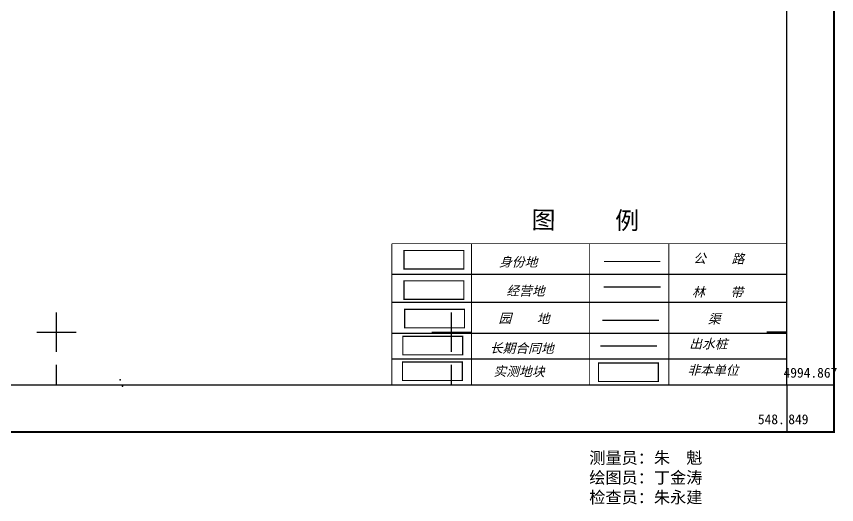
# Model space of a CAD drawing. Extents: x 543653 to 548975, y 4994564 to 5000110.
# Drawn here: x 546898 to 548975, y 4994564 to 4995799 of the extents above; entities that cross this region are included whole.
import ezdxf
from ezdxf.enums import TextEntityAlignment as Align

# ---------------------------------------------------------------- set-up
doc = ezdxf.new("R2010")
doc.units = 0
doc.header["$LTSCALE"] = 10
doc.header["$PDSIZE"] = 0.2
for name, color, linetype in [('TK', 7, 'CONTINUOUS'), ('ZDH', 1, 'CONTINUOUS'), ('图例', 7, 'CONTINUOUS'), ('测地框', 7, 'CONTINUOUS')]:
    doc.layers.add(name, color=color, linetype=linetype)
doc.styles.add('STYLE1', font='simhei.ttf', dxfattribs={"width": 0.8, "oblique": 15, "height": 2.5})
doc.styles.add('宋体', font='')
doc.styles.get('宋体').set_extended_font_data('SimSun')

# ---------------------------------------------------------------- blocks, each defined once
blk = doc.blocks.new('图例')
at = {"layer": '图例', "color": 7}
for p, q in [((542594.4, 4984436.4), (543594.1, 4984436.4)), ((542594.4, 4984365.1), (543594.1, 4984365.1)), ((542594.4, 4984287.3), (543594.1, 4984287.3)), ((542594.4, 4984222), (543594.1, 4984222)), ((542594.4, 4984156.7), (543594.1, 4984156.7))]:
    blk.add_line(p, q, dxfattribs=at)
at = {"layer": '图例', "color": 3, "linetype": 'Continuous'}
blk.add_line((543131.2, 4984404.5), (543274.1, 4984404.5), dxfattribs=at)
at = {"layer": '图例', "color": 7}
for points, const_width in [([(542594.4, 4984513.3), (542594.4, 4984156.7)], 2.37), ([(542594.4, 4984513.3), (543594.1, 4984513.3)], 1.48), ([(542795.9, 4984513.3), (542795.9, 4984156.7)], 2.37), ([(543094.2, 4984513.3), (543094.2, 4984156.7)], 2.37), ([(543295.7, 4984513.3), (543295.7, 4984156.7)], 2.37), ([(543594.1, 4984513.3), (543594.1, 4984156.7)], 2.37), ([(542594.4, 4984364.1), (543594.1, 4984364.1)], 1.48)]:
    blk.add_lwpolyline(points, dxfattribs=dict(at, const_width=const_width))
at = {"layer": '图例', "color": 1, "linetype": 'Continuous', "const_width": 3, "flags": 128}
blk.add_lwpolyline([(542625, 4984496.3), (542776.5, 4984496.3), (542776.5, 4984449.5), (542625, 4984449.5)], close=True, dxfattribs=at)
at = {"layer": '图例', "color": 5, "linetype": 'Continuous', "const_width": 3, "flags": 128}
blk.add_lwpolyline([(543131.2, 4984468.4), (543274.1, 4984468.4)], dxfattribs=at)
blk.add_lwpolyline([(542625, 4984419.4), (542776.5, 4984419.4), (542776.5, 4984372.6), (542625, 4984372.6)], close=True, dxfattribs=at)
at = {"layer": '图例', "color": 2, "linetype": 'Continuous', "const_width": 3, "flags": 128}
blk.add_lwpolyline([(542626.8, 4984347.3), (542778.3, 4984347.3), (542778.3, 4984300.5), (542626.8, 4984300.5)], close=True, dxfattribs=at)
at = {"layer": '图例', "color": 4, "linetype": 'Continuous', "flags": 128}
blk.add_lwpolyline([(543127.5, 4984319.9), (543270.3, 4984319.9)], dxfattribs=at)
at = {"layer": '图例', "color": 6, "linetype": 'Continuous', "const_width": 3, "flags": 128}
blk.add_lwpolyline([(542622.1, 4984279.1), (542773.6, 4984279.1), (542773.6, 4984232.3), (542622.1, 4984232.3)], close=True, dxfattribs=at)
at = {"layer": '图例', "color": 2, "linetype": 'Continuous', "flags": 128}
blk.add_lwpolyline([(543122.5, 4984255.2), (543265.3, 4984255.2)], dxfattribs=at)
at = {"layer": '图例', "color": 7, "linetype": 'Continuous', "const_width": 3, "flags": 128}
blk.add_lwpolyline([(542621.3, 4984214), (542772.9, 4984214), (542772.9, 4984167.1), (542621.3, 4984167.1)], close=True, dxfattribs=at)
at = {"layer": '图例', "color": 4, "linetype": 'Continuous', "const_width": 3, "flags": 128}
blk.add_lwpolyline([(543117.6, 4984211.4), (543269.2, 4984211.4), (543269.2, 4984164.6), (543117.6, 4984164.6)], close=True, dxfattribs=at)
at = {"layer": '图例', "color": 7, "style": 'STYLE1'}
blk.add_text('图     例', height=44.45, rotation=359.5492, dxfattribs=at).set_placement((542947.8, 4984551.8))
at = {"layer": '图例', "color": 7, "style": 'STYLE1', "oblique": 15}
for s, p in [(' 公\u3000\u3000路', (543341.2, 4984464.6)), ('实测地块', (542851.6, 4984179))]:
    blk.add_text(s, height=23.71, rotation=359.5492, dxfattribs=at).set_placement(p)
at = {"layer": '图例', "color": 1, "style": 'STYLE1', "oblique": 15}
blk.add_text('身份地', height=23.71, rotation=359.5492, dxfattribs=at).set_placement((542865.8, 4984455.8))
at = {"layer": '图例', "color": 5, "style": 'STYLE1', "oblique": 15}
blk.add_text('经营地', height=23.71, rotation=359.5492, dxfattribs=at).set_placement((542884.1, 4984382.7))
at = {"layer": '图例', "color": 3, "style": 'STYLE1', "oblique": 15}
blk.add_text('  林    带', height=23.71, rotation=359.5492, dxfattribs=at).set_placement((543322.3, 4984379.7))
at = {"layer": '图例', "color": 2, "style": 'STYLE1', "oblique": 15}
for s, p in [('园    地', (542864.5, 4984313.2)), ('出水桩', (543347.2, 4984248.6))]:
    blk.add_text(s, height=23.71, rotation=359.5492, dxfattribs=at).set_placement(p)
at = {"layer": '图例', "color": 4, "style": 'STYLE1', "oblique": 15}
for s, p in [('   渠', (543346, 4984311.9)), ('非本单位', (543342.8, 4984182.2))]:
    blk.add_text(s, height=23.71, rotation=359.5492, dxfattribs=at).set_placement(p)
at = {"layer": '图例', "color": 6, "style": 'STYLE1', "oblique": 15}
blk.add_text('长期合同地', height=23.71, rotation=359.5492, dxfattribs=at).set_placement((542842.3, 4984237.8))

msp = doc.modelspace()

# ---------------------------------------------------------------- linework, layer by layer
at = {"layer": 'TK', "color": 7, "linetype": 'Continuous'}
for p, q in [((547000, 4994950), (547000, 4995050)), ((548000, 4994950), (548000, 4995050)), ((546950, 4995000), (547050, 4995000)), ((547950, 4995000), (548050, 4995000)), ((548849, 4995000), (548799, 4995000)), ((547000, 4994867), (547000, 4994917)), ((548000, 4994867), (548000, 4994917)), ((548849, 4994867), (548969, 4994867)), ((548849, 4994867), (548849, 4994747))]:
    msp.add_line(p, q, dxfattribs=at)
at = {"layer": 'TK', "color": 7, "linetype": 'Continuous', "const_width": 5, "flags": 128}
msp.add_lwpolyline([(543729, 4994747), (548969, 4994747), (548969, 4999987), (543729, 4999987)], close=True, dxfattribs=at)
at = {"layer": 'TK', "color": 7, "linetype": 'Continuous', "flags": 128}
msp.add_lwpolyline([(543849, 4994867), (548849, 4994867), (548849, 4999867), (543849, 4999867)], close=True, dxfattribs=at)
at = {"layer": 'ZDH', "color": 7, "linetype": 'Continuous'}
for p in [(547161.5, 4994879.3), (547166.9, 4994862.8)]:
    msp.add_point(p, dxfattribs=at)

# ---------------------------------------------------------------- block references
at = {"layer": '测地框', "color": 7, "linetype": 'Continuous'}
msp.add_blockref('图例', (5254.9, 10710.3), dxfattribs=at)

# ---------------------------------------------------------------- texts
at = {"layer": 'TK', "color": 7, "linetype": 'Continuous', "style": '宋体'}
msp.add_text('4994.867', height=25, dxfattribs=at).set_placement((548909, 4994897), align=Align.MIDDLE)
msp.add_text('548.', height=25, dxfattribs=at).set_placement((548844, 4994779.5), align=Align.MIDDLE_RIGHT)
for s, height, p in [('849', 25, (548853, 4994779.5)), ('测量员：朱  魁', 30, (548349, 4994682)), ('绘图员：丁金涛', 30, (548349, 4994632)), ('检查员：朱永建', 30, (548349, 4994582))]:
    msp.add_text(s, height=height, dxfattribs=at).set_placement(p, align=Align.MIDDLE_LEFT)

doc.saveas('drawing.dxf')
